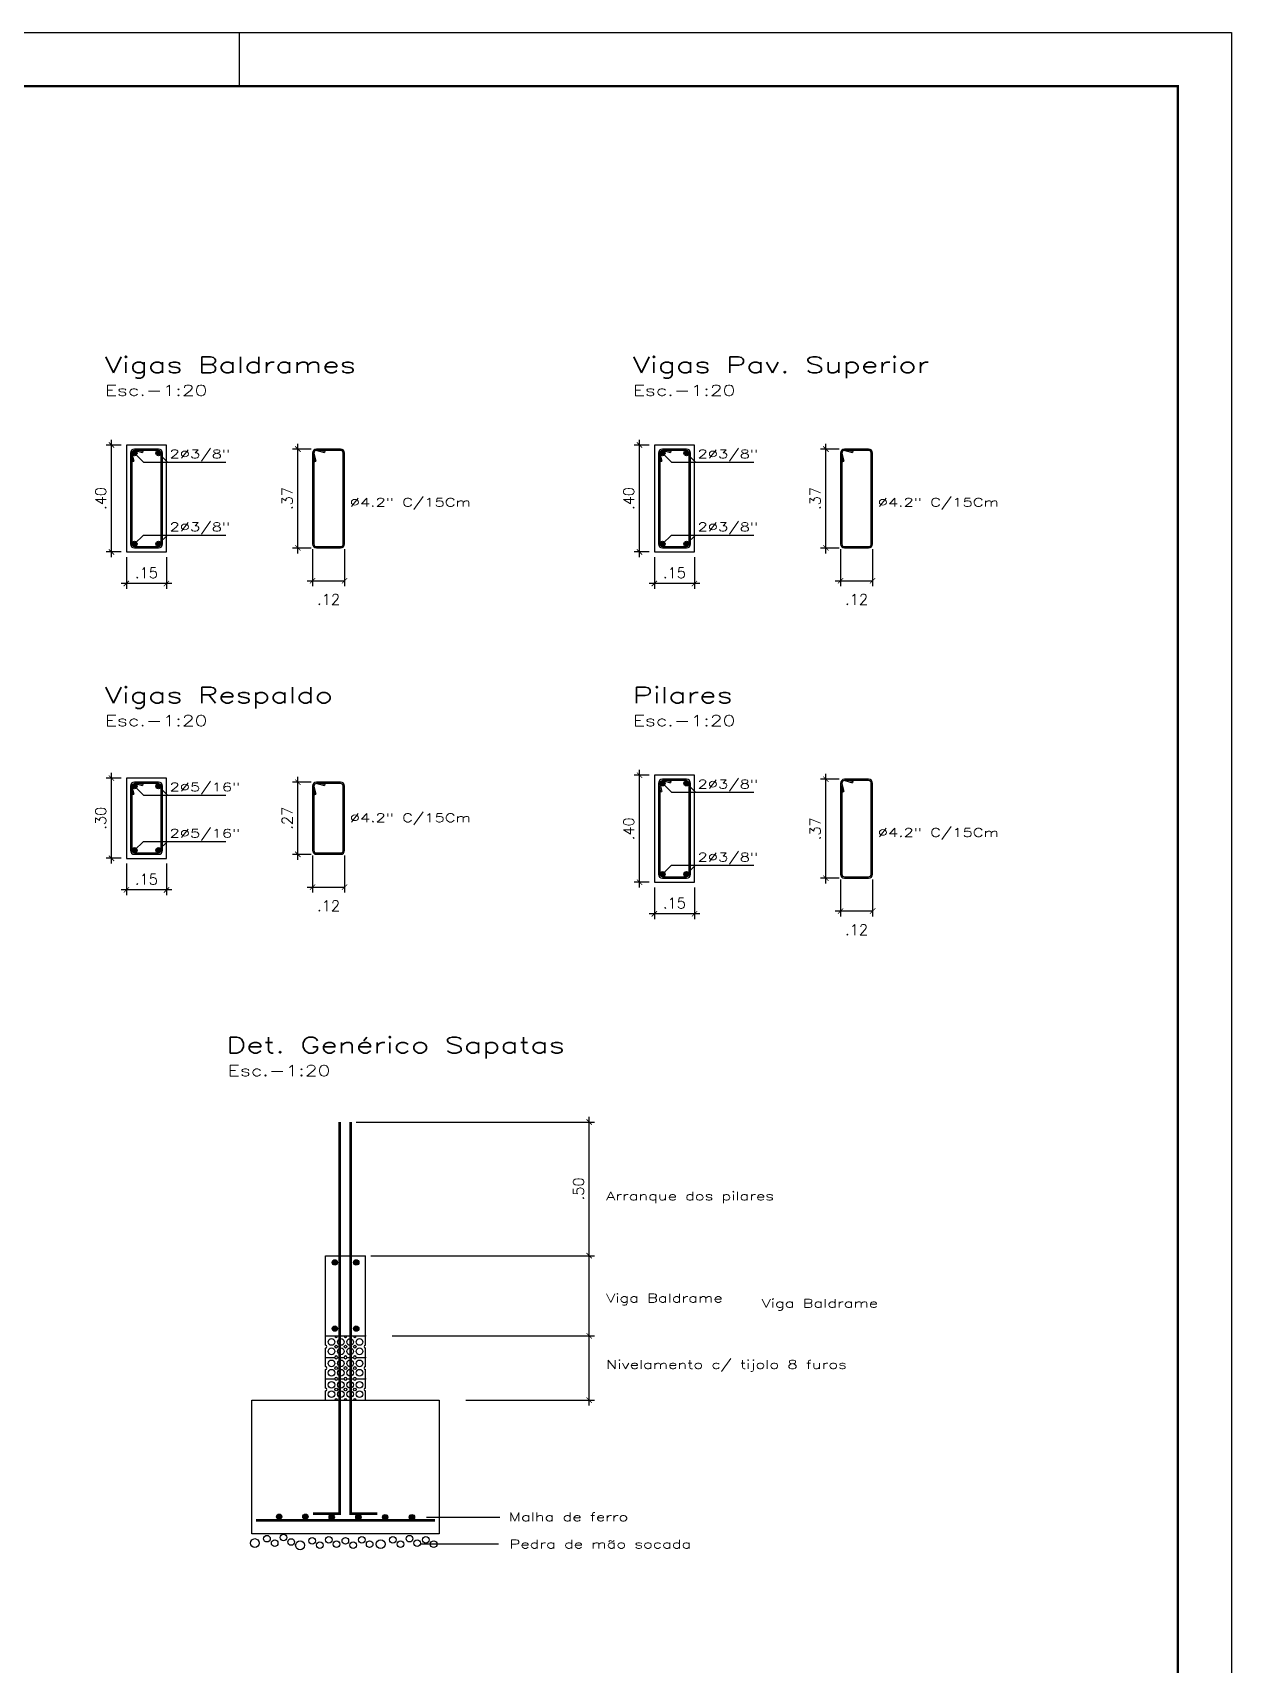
# Model space of a CAD drawing. Extents: x 241 to 398, y 106 to 179.
# Drawn here: x 347.41 to 358.62, y 164.14 to 179.4 of the extents above; entities that cross this region are included whole.
import ezdxf

# ---------------------------------------------------------------- set-up
doc = ezdxf.new("R2010")
doc.units = 0
doc.layers.get('0').update_dxf_attribs({"linetype": 'CONTINUOUS'})
doc.layers.get('DEFPOINTS').update_dxf_attribs({"linetype": 'CONTINUOUS'})
for name, color, linetype in [('COTAS', 7, 'CONTINUOUS'), ('FERROC', 5, 'CONTINUOUS'), ('FERROV', 8, 'CONTINUOUS'), ('TEXTOS', 7, 'CONTINUOUS')]:
    doc.layers.add(name, color=color, linetype=linetype)
doc.styles.add('ROMANS', font='romans.shx')
doc.styles.get("Standard").update_dxf_attribs({"font": 'ISOCP'})
doc.dimstyles.new('ISO-25', dxfattribs={"dimtxt": 2.5, "dimasz": 2.5, "dimexe": 1.25, "dimexo": 0.625, "dimtad": 1, "dimdec": 4, "dimdsep": 46, "dimlunit": 6, "dimtxsty": 'Standard', "dimcen": 2.5, "dimadec": 0, "dimazin": 0, "dimtfac": 1, "dimtdec": 4, "dimtmove": 0, "dimatfit": 3, "dimfxl": 0, "dimtolj": 1, "dimtzin": 0, "dimarcsym": 0})

# ---------------------------------------------------------------- blocks, each defined once
blk = doc.blocks.new('_ARCHTICK')
at = {"color": 0, "linetype": 'ByBlock', "const_width": 0.15}
blk.add_lwpolyline([(-0.5, -0.5), (0.5, 0.5)], dxfattribs=at)
blk = doc.blocks.new('*D243')
at = {"color": 1, "linetype": 'ByBlock', "transparency": 16777216}
for p, q in [((544.401, 280.904), (544.401, 280.609)), ((544.776, 280.904), (544.776, 280.609)), ((544.826, 280.659), (544.351, 280.659))]:
    blk.add_line(p, q, dxfattribs=at)
at = {"layer": 'DEFPOINTS', "color": 0, "linetype": 'ByBlock', "transparency": 16777216}
for p in [(544.401, 280.954), (544.776, 280.954), (544.401, 280.659)]:
    blk.add_point(p, dxfattribs=at)
at = {"color": 1, "linetype": 'ByBlock', "transparency": 16777216, "xscale": 0.05, "yscale": 0.05, "zscale": 0.05, "rotation": 180}
blk.add_blockref('_ARCHTICK', (544.401, 280.659), dxfattribs=at)
at = {"color": 1, "linetype": 'ByBlock', "transparency": 16777216, "xscale": 0.05, "yscale": 0.05, "zscale": 0.05}
blk.add_blockref('_ARCHTICK', (544.776, 280.659), dxfattribs=at)
at = {"color": 7, "linetype": 'ByBlock', "transparency": 16777216, "insert": (544.589, 280.759), "char_height": 0.1, "attachment_point": 5, "style": 'ROMANS'}
blk.add_mtext('\\A1;.15', dxfattribs=at)
blk = doc.blocks.new('*D242')
at = {"color": 1, "linetype": 'ByBlock', "transparency": 16777216}
for p, q in [((544.351, 281.954), (544.212, 281.954)), ((544.262, 280.904), (544.262, 282.004)), ((544.351, 280.954), (544.212, 280.954))]:
    blk.add_line(p, q, dxfattribs=at)
at = {"layer": 'DEFPOINTS', "color": 0, "linetype": 'ByBlock', "transparency": 16777216}
for p in [(544.262, 281.954), (544.401, 281.954), (544.401, 280.954)]:
    blk.add_point(p, dxfattribs=at)
at = {"color": 1, "linetype": 'ByBlock', "transparency": 16777216, "xscale": 0.05, "yscale": 0.05, "zscale": 0.05}
for p, rotation in [((544.262, 281.954), 90), ((544.262, 280.954), 270)]:
    blk.add_blockref('_ARCHTICK', p, dxfattribs=dict(at, rotation=rotation))
at = {"color": 7, "linetype": 'ByBlock', "transparency": 16777216, "insert": (544.162, 281.454), "char_height": 0.1, "attachment_point": 5, "rotation": 90, "style": 'ROMANS'}
blk.add_mtext('\\A1;.40', dxfattribs=at)
blk = doc.blocks.new('*D245')
at = {"color": 1, "linetype": 'ByBlock', "transparency": 16777216}
for p, q in [((546.142, 280.979), (546.142, 280.635)), ((546.442, 280.979), (546.442, 280.635)), ((546.092, 280.685), (546.442, 280.685))]:
    blk.add_line(p, q, dxfattribs=at)
at = {"layer": 'DEFPOINTS', "color": 0, "linetype": 'ByBlock', "transparency": 16777216}
for p in [(546.142, 281.029), (546.442, 281.029), (546.442, 280.685)]:
    blk.add_point(p, dxfattribs=at)
at = {"color": 1, "linetype": 'ByBlock', "transparency": 16777216, "xscale": 0.05, "yscale": 0.05, "zscale": 0.05, "rotation": 180}
blk.add_blockref('_ARCHTICK', (546.142, 280.685), dxfattribs=at)
at = {"color": 1, "linetype": 'ByBlock', "transparency": 16777216, "xscale": 0.05, "yscale": 0.05, "zscale": 0.05}
blk.add_blockref('_ARCHTICK', (546.442, 280.685), dxfattribs=at)
at = {"color": 7, "linetype": 'ByBlock', "transparency": 16777216, "insert": (546.292, 280.51), "char_height": 0.1, "attachment_point": 5, "style": 'ROMANS'}
blk.add_mtext('\\A1;.12', dxfattribs=at)
blk = doc.blocks.new('*D244')
at = {"color": 1, "linetype": 'ByBlock', "transparency": 16777216}
for p, q in [((546.005, 280.941), (546.005, 281.966)), ((546.129, 281.916), (545.955, 281.916)), ((546.129, 280.991), (545.955, 280.991))]:
    blk.add_line(p, q, dxfattribs=at)
at = {"layer": 'DEFPOINTS', "color": 0, "linetype": 'ByBlock', "transparency": 16777216}
for p in [(546.005, 281.916), (546.179, 281.916), (546.179, 280.991)]:
    blk.add_point(p, dxfattribs=at)
at = {"color": 1, "linetype": 'ByBlock', "transparency": 16777216, "xscale": 0.05, "yscale": 0.05, "zscale": 0.05}
for p, rotation in [((546.005, 281.916), 90), ((546.005, 280.991), 270)]:
    blk.add_blockref('_ARCHTICK', p, dxfattribs=dict(at, rotation=rotation))
at = {"color": 7, "linetype": 'ByBlock', "transparency": 16777216, "insert": (545.905, 281.454), "char_height": 0.1, "attachment_point": 5, "rotation": 90, "style": 'ROMANS'}
blk.add_mtext('\\A1;.37', dxfattribs=at)
blk = doc.blocks.new('*D246')
at = {"color": 1, "linetype": 'ByBlock', "transparency": 16777216}
for p, q in [((549.338, 280.904), (549.338, 280.609)), ((549.713, 280.904), (549.713, 280.609)), ((549.763, 280.659), (549.288, 280.659))]:
    blk.add_line(p, q, dxfattribs=at)
at = {"layer": 'DEFPOINTS', "color": 0, "linetype": 'ByBlock', "transparency": 16777216}
for p in [(549.338, 280.954), (549.713, 280.954), (549.338, 280.659)]:
    blk.add_point(p, dxfattribs=at)
at = {"color": 1, "linetype": 'ByBlock', "transparency": 16777216, "xscale": 0.05, "yscale": 0.05, "zscale": 0.05, "rotation": 180}
blk.add_blockref('_ARCHTICK', (549.338, 280.659), dxfattribs=at)
at = {"color": 1, "linetype": 'ByBlock', "transparency": 16777216, "xscale": 0.05, "yscale": 0.05, "zscale": 0.05}
blk.add_blockref('_ARCHTICK', (549.713, 280.659), dxfattribs=at)
at = {"color": 7, "linetype": 'ByBlock', "transparency": 16777216, "insert": (549.526, 280.759), "char_height": 0.1, "attachment_point": 5, "style": 'ROMANS'}
blk.add_mtext('\\A1;.15', dxfattribs=at)
blk = doc.blocks.new('*D247')
at = {"color": 1, "linetype": 'ByBlock', "transparency": 16777216}
for p, q in [((549.288, 281.954), (549.149, 281.954)), ((549.199, 280.904), (549.199, 282.004)), ((549.288, 280.954), (549.149, 280.954))]:
    blk.add_line(p, q, dxfattribs=at)
at = {"layer": 'DEFPOINTS', "color": 0, "linetype": 'ByBlock', "transparency": 16777216}
for p in [(549.199, 281.954), (549.338, 281.954), (549.338, 280.954)]:
    blk.add_point(p, dxfattribs=at)
at = {"color": 1, "linetype": 'ByBlock', "transparency": 16777216, "xscale": 0.05, "yscale": 0.05, "zscale": 0.05}
for p, rotation in [((549.199, 281.954), 90), ((549.199, 280.954), 270)]:
    blk.add_blockref('_ARCHTICK', p, dxfattribs=dict(at, rotation=rotation))
at = {"color": 7, "linetype": 'ByBlock', "transparency": 16777216, "insert": (549.099, 281.454), "char_height": 0.1, "attachment_point": 5, "rotation": 90, "style": 'ROMANS'}
blk.add_mtext('\\A1;.40', dxfattribs=at)
blk = doc.blocks.new('*D249')
at = {"color": 1, "linetype": 'ByBlock', "transparency": 16777216}
for p, q in [((550.942, 280.941), (550.942, 281.966)), ((551.066, 281.916), (550.892, 281.916)), ((551.066, 280.991), (550.892, 280.991))]:
    blk.add_line(p, q, dxfattribs=at)
at = {"layer": 'DEFPOINTS', "color": 0, "linetype": 'ByBlock', "transparency": 16777216}
for p in [(550.942, 281.916), (551.116, 281.916), (551.116, 280.991)]:
    blk.add_point(p, dxfattribs=at)
at = {"color": 1, "linetype": 'ByBlock', "transparency": 16777216, "xscale": 0.05, "yscale": 0.05, "zscale": 0.05}
for p, rotation in [((550.942, 281.916), 90), ((550.942, 280.991), 270)]:
    blk.add_blockref('_ARCHTICK', p, dxfattribs=dict(at, rotation=rotation))
at = {"color": 7, "linetype": 'ByBlock', "transparency": 16777216, "insert": (550.842, 281.454), "char_height": 0.1, "attachment_point": 5, "rotation": 90, "style": 'ROMANS'}
blk.add_mtext('\\A1;.37', dxfattribs=at)
blk = doc.blocks.new('*D248')
at = {"color": 1, "linetype": 'ByBlock', "transparency": 16777216}
for p, q in [((551.079, 280.979), (551.079, 280.635)), ((551.379, 280.979), (551.379, 280.635)), ((551.029, 280.685), (551.379, 280.685))]:
    blk.add_line(p, q, dxfattribs=at)
at = {"layer": 'DEFPOINTS', "color": 0, "linetype": 'ByBlock', "transparency": 16777216}
for p in [(551.079, 281.029), (551.379, 281.029), (551.379, 280.685)]:
    blk.add_point(p, dxfattribs=at)
at = {"color": 1, "linetype": 'ByBlock', "transparency": 16777216, "xscale": 0.05, "yscale": 0.05, "zscale": 0.05, "rotation": 180}
blk.add_blockref('_ARCHTICK', (551.079, 280.685), dxfattribs=at)
at = {"color": 1, "linetype": 'ByBlock', "transparency": 16777216, "xscale": 0.05, "yscale": 0.05, "zscale": 0.05}
blk.add_blockref('_ARCHTICK', (551.379, 280.685), dxfattribs=at)
at = {"color": 7, "linetype": 'ByBlock', "transparency": 16777216, "insert": (551.229, 280.51), "char_height": 0.1, "attachment_point": 5, "style": 'ROMANS'}
blk.add_mtext('\\A1;.12', dxfattribs=at)
blk = doc.blocks.new('*D251')
at = {"color": 1, "linetype": 'ByBlock', "transparency": 16777216}
for p, q in [((544.401, 277.981), (544.401, 277.685)), ((544.776, 277.981), (544.776, 277.685)), ((544.826, 277.735), (544.351, 277.735))]:
    blk.add_line(p, q, dxfattribs=at)
at = {"layer": 'DEFPOINTS', "color": 0, "linetype": 'ByBlock', "transparency": 16777216}
for p in [(544.401, 278.031), (544.776, 278.031), (544.401, 277.735)]:
    blk.add_point(p, dxfattribs=at)
at = {"color": 1, "linetype": 'ByBlock', "transparency": 16777216, "xscale": 0.05, "yscale": 0.05, "zscale": 0.05, "rotation": 180}
blk.add_blockref('_ARCHTICK', (544.401, 277.735), dxfattribs=at)
at = {"color": 1, "linetype": 'ByBlock', "transparency": 16777216, "xscale": 0.05, "yscale": 0.05, "zscale": 0.05}
blk.add_blockref('_ARCHTICK', (544.776, 277.735), dxfattribs=at)
at = {"color": 7, "linetype": 'ByBlock', "transparency": 16777216, "insert": (544.589, 277.835), "char_height": 0.1, "attachment_point": 5, "style": 'ROMANS'}
blk.add_mtext('\\A1;.15', dxfattribs=at)
blk = doc.blocks.new('*D250')
at = {"color": 1, "linetype": 'ByBlock', "transparency": 16777216}
for p, q in [((544.351, 278.781), (544.212, 278.781)), ((544.262, 277.981), (544.262, 278.831)), ((544.351, 278.031), (544.212, 278.031))]:
    blk.add_line(p, q, dxfattribs=at)
at = {"layer": 'DEFPOINTS', "color": 0, "linetype": 'ByBlock', "transparency": 16777216}
for p in [(544.262, 278.781), (544.401, 278.781), (544.401, 278.031)]:
    blk.add_point(p, dxfattribs=at)
at = {"color": 1, "linetype": 'ByBlock', "transparency": 16777216, "xscale": 0.05, "yscale": 0.05, "zscale": 0.05}
for p, rotation in [((544.262, 278.781), 90), ((544.262, 278.031), 270)]:
    blk.add_blockref('_ARCHTICK', p, dxfattribs=dict(at, rotation=rotation))
at = {"color": 7, "linetype": 'ByBlock', "transparency": 16777216, "insert": (544.162, 278.406), "char_height": 0.1, "attachment_point": 5, "rotation": 90, "style": 'ROMANS'}
blk.add_mtext('\\A1;.30', dxfattribs=at)
blk = doc.blocks.new('*D257')
at = {"color": 1, "linetype": 'ByBlock', "transparency": 16777216}
for p, q in [((551.079, 276.286), (551.079, 275.942)), ((551.379, 276.286), (551.379, 275.942)), ((551.029, 275.992), (551.379, 275.992))]:
    blk.add_line(p, q, dxfattribs=at)
at = {"layer": 'DEFPOINTS', "color": 0, "linetype": 'ByBlock', "transparency": 16777216}
for p in [(551.079, 276.336), (551.379, 276.336), (551.379, 275.992)]:
    blk.add_point(p, dxfattribs=at)
at = {"color": 1, "linetype": 'ByBlock', "transparency": 16777216, "xscale": 0.05, "yscale": 0.05, "zscale": 0.05, "rotation": 180}
blk.add_blockref('_ARCHTICK', (551.079, 275.992), dxfattribs=at)
at = {"color": 1, "linetype": 'ByBlock', "transparency": 16777216, "xscale": 0.05, "yscale": 0.05, "zscale": 0.05}
blk.add_blockref('_ARCHTICK', (551.379, 275.992), dxfattribs=at)
at = {"color": 7, "linetype": 'ByBlock', "transparency": 16777216, "insert": (551.229, 275.817), "char_height": 0.1, "attachment_point": 5, "style": 'ROMANS'}
blk.add_mtext('\\A1;.12', dxfattribs=at)
blk = doc.blocks.new('*D256')
at = {"color": 1, "linetype": 'ByBlock', "transparency": 16777216}
for p, q in [((551.066, 277.224), (550.892, 277.224)), ((550.942, 276.249), (550.942, 277.274)), ((551.066, 276.299), (550.892, 276.299))]:
    blk.add_line(p, q, dxfattribs=at)
at = {"layer": 'DEFPOINTS', "color": 0, "linetype": 'ByBlock', "transparency": 16777216}
for p in [(550.942, 277.224), (551.116, 277.224), (551.116, 276.299)]:
    blk.add_point(p, dxfattribs=at)
at = {"color": 1, "linetype": 'ByBlock', "transparency": 16777216, "xscale": 0.05, "yscale": 0.05, "zscale": 0.05}
for p, rotation in [((550.942, 277.224), 90), ((550.942, 276.299), 270)]:
    blk.add_blockref('_ARCHTICK', p, dxfattribs=dict(at, rotation=rotation))
at = {"color": 7, "linetype": 'ByBlock', "transparency": 16777216, "insert": (550.842, 276.761), "char_height": 0.1, "attachment_point": 5, "rotation": 90, "style": 'ROMANS'}
blk.add_mtext('\\A1;.37', dxfattribs=at)
blk = doc.blocks.new('*D255')
at = {"color": 1, "linetype": 'ByBlock', "transparency": 16777216}
for p, q in [((549.288, 277.261), (549.149, 277.261)), ((549.199, 276.211), (549.199, 277.311)), ((549.288, 276.261), (549.149, 276.261))]:
    blk.add_line(p, q, dxfattribs=at)
at = {"layer": 'DEFPOINTS', "color": 0, "linetype": 'ByBlock', "transparency": 16777216}
for p in [(549.199, 277.261), (549.338, 277.261), (549.338, 276.261)]:
    blk.add_point(p, dxfattribs=at)
at = {"color": 1, "linetype": 'ByBlock', "transparency": 16777216, "xscale": 0.05, "yscale": 0.05, "zscale": 0.05}
for p, rotation in [((549.199, 277.261), 90), ((549.199, 276.261), 270)]:
    blk.add_blockref('_ARCHTICK', p, dxfattribs=dict(at, rotation=rotation))
at = {"color": 7, "linetype": 'ByBlock', "transparency": 16777216, "insert": (549.099, 276.761), "char_height": 0.1, "attachment_point": 5, "rotation": 90, "style": 'ROMANS'}
blk.add_mtext('\\A1;.40', dxfattribs=at)
blk = doc.blocks.new('*D254')
at = {"color": 1, "linetype": 'ByBlock', "transparency": 16777216}
for p, q in [((549.338, 276.211), (549.338, 275.916)), ((549.713, 276.211), (549.713, 275.916)), ((549.763, 275.966), (549.288, 275.966))]:
    blk.add_line(p, q, dxfattribs=at)
at = {"layer": 'DEFPOINTS', "color": 0, "linetype": 'ByBlock', "transparency": 16777216}
for p in [(549.338, 276.261), (549.713, 276.261), (549.338, 275.966)]:
    blk.add_point(p, dxfattribs=at)
at = {"color": 1, "linetype": 'ByBlock', "transparency": 16777216, "xscale": 0.05, "yscale": 0.05, "zscale": 0.05, "rotation": 180}
blk.add_blockref('_ARCHTICK', (549.338, 275.966), dxfattribs=at)
at = {"color": 1, "linetype": 'ByBlock', "transparency": 16777216, "xscale": 0.05, "yscale": 0.05, "zscale": 0.05}
blk.add_blockref('_ARCHTICK', (549.713, 275.966), dxfattribs=at)
at = {"color": 7, "linetype": 'ByBlock', "transparency": 16777216, "insert": (549.526, 276.066), "char_height": 0.1, "attachment_point": 5, "style": 'ROMANS'}
blk.add_mtext('\\A1;.15', dxfattribs=at)
blk = doc.blocks.new('*D253')
at = {"color": 1, "linetype": 'ByBlock', "transparency": 16777216}
for p, q in [((546.142, 278.056), (546.142, 277.712)), ((546.442, 278.056), (546.442, 277.712)), ((546.092, 277.762), (546.442, 277.762))]:
    blk.add_line(p, q, dxfattribs=at)
at = {"layer": 'DEFPOINTS', "color": 0, "linetype": 'ByBlock', "transparency": 16777216}
for p in [(546.142, 278.106), (546.442, 278.106), (546.442, 277.762)]:
    blk.add_point(p, dxfattribs=at)
at = {"color": 1, "linetype": 'ByBlock', "transparency": 16777216, "xscale": 0.05, "yscale": 0.05, "zscale": 0.05, "rotation": 180}
blk.add_blockref('_ARCHTICK', (546.142, 277.762), dxfattribs=at)
at = {"color": 1, "linetype": 'ByBlock', "transparency": 16777216, "xscale": 0.05, "yscale": 0.05, "zscale": 0.05}
blk.add_blockref('_ARCHTICK', (546.442, 277.762), dxfattribs=at)
at = {"color": 7, "linetype": 'ByBlock', "transparency": 16777216, "insert": (546.292, 277.587), "char_height": 0.1, "attachment_point": 5, "style": 'ROMANS'}
blk.add_mtext('\\A1;.12', dxfattribs=at)
blk = doc.blocks.new('*D252')
at = {"color": 1, "linetype": 'ByBlock', "transparency": 16777216}
for p, q in [((546.129, 278.743), (545.955, 278.743)), ((546.005, 278.018), (546.005, 278.793)), ((546.129, 278.068), (545.955, 278.068))]:
    blk.add_line(p, q, dxfattribs=at)
at = {"layer": 'DEFPOINTS', "color": 0, "linetype": 'ByBlock', "transparency": 16777216}
for p in [(546.005, 278.743), (546.179, 278.743), (546.179, 278.068)]:
    blk.add_point(p, dxfattribs=at)
at = {"color": 1, "linetype": 'ByBlock', "transparency": 16777216, "xscale": 0.05, "yscale": 0.05, "zscale": 0.05}
for p, rotation in [((546.005, 278.743), 90), ((546.005, 278.068), 270)]:
    blk.add_blockref('_ARCHTICK', p, dxfattribs=dict(at, rotation=rotation))
at = {"color": 7, "linetype": 'ByBlock', "transparency": 16777216, "insert": (545.905, 278.406), "char_height": 0.1, "attachment_point": 5, "rotation": 90, "style": 'ROMANS'}
blk.add_mtext('\\A1;.27', dxfattribs=at)
blk = doc.blocks.new('*D260')
at = {"color": 1, "linetype": 'ByBlock', "transparency": 16777216}
for p, q in [((562.352, 283.487), (564.582, 283.487)), ((564.532, 282.187), (564.532, 283.537)), ((562.491, 282.237), (564.582, 282.237))]:
    blk.add_line(p, q, dxfattribs=at)
at = {"layer": 'DEFPOINTS', "color": 0, "linetype": 'ByBlock', "transparency": 16777216}
for p in [(562.302, 283.487), (564.532, 283.487), (562.441, 282.237)]:
    blk.add_point(p, dxfattribs=at)
at = {"color": 1, "linetype": 'ByBlock', "transparency": 16777216, "xscale": 0.05, "yscale": 0.05, "zscale": 0.05}
for p, rotation in [((564.532, 283.487), 90), ((564.532, 282.237), 270)]:
    blk.add_blockref('_ARCHTICK', p, dxfattribs=dict(at, rotation=rotation))
at = {"color": 7, "linetype": 'ByBlock', "transparency": 16777216, "insert": (564.432, 282.862), "char_height": 0.1, "attachment_point": 5, "rotation": 90, "style": 'ROMANS'}
blk.add_mtext('\\A1;.50', dxfattribs=at)

msp = doc.modelspace()

# ---------------------------------------------------------------- hatches: boundary and pattern name
at = {"layer": 'FERROC'}
for points in [[(348.3339, 175.4663, 1), (348.3839, 175.4663, 1)], [(348.609, 175.4663, 1.0000013), (348.559, 175.4663, 1.0000013)], [(353.2709, 175.4663, 1), (353.3209, 175.4663, 1)], [(353.546, 175.4663, 1.0000013), (353.496, 175.4663, 1.0000013)], [(348.3339, 174.6162, 1), (348.3839, 174.6162, 1)], [(348.609, 174.6162, 1.0000013), (348.559, 174.6162, 1.0000013)], [(353.2709, 174.6162, 1), (353.3209, 174.6162, 1)], [(353.546, 174.6162, 1.0000013), (353.496, 174.6162, 1.0000013)], [(353.2709, 172.379, 1), (353.3209, 172.379, 1)], [(353.546, 172.379, 1.0000013), (353.496, 172.379, 1.0000013)], [(348.3339, 172.352, 1), (348.3839, 172.352, 1)], [(348.609, 172.352, 1.0000013), (348.559, 172.352, 1.0000013)], [(348.3339, 171.7519, 1), (348.3839, 171.7519, 1)], [(348.609, 171.7519, 1.0000013), (348.559, 171.7519, 1.0000013)], [(353.2709, 171.5289, 1), (353.3209, 171.5289, 1)], [(353.546, 171.5289, 1.0000013), (353.496, 171.5289, 1.0000013)], [(350.2579, 167.8984, 1.0000013), (350.2079, 167.8984, 1.0000013)], [(350.4576, 167.8984, 1.0000013), (350.4076, 167.8984, 1.0000013)], [(350.2579, 167.2798, 1.0000013), (350.2079, 167.2798, 1.0000013)], [(350.4576, 167.2798, 1.0000013), (350.4076, 167.2798, 1.0000013)], [(349.737, 165.5206, 1.0000013), (349.687, 165.5206, 1.0000013)], [(349.9829, 165.5206, 1.0000013), (349.9329, 165.5206, 1.0000013)], [(350.2289, 165.5168, 1.0000013), (350.1789, 165.5168, 1.0000013)], [(350.4786, 165.5168, 1.0000013), (350.4286, 165.5168, 1.0000013)], [(350.7283, 165.5168, 1.0000013), (350.6783, 165.5168, 1.0000013)], [(350.9781, 165.5168, 1.0000013), (350.9281, 165.5168, 1.0000013)]]:
    msp.add_hatch(color=256, dxfattribs=at).paths.add_polyline_path(points)

# ---------------------------------------------------------------- linework, layer by layer
for p, q in [((321.0025, 179.3971), (358.6156, 179.3971)), ((349.3373, 179.3971), (349.3373, 178.8971)), ((358.6156, 179.3971), (358.6156, 144.6871))]:
    msp.add_line(p, q)
at = {"color": 1, "linetype": 'ByBlock'}
for p, q in [((352.6113, 167.0112), (352.6113, 167.9612)), ((350.7702, 167.2112), (352.6613, 167.2112)), ((352.6113, 166.5612), (352.6113, 167.2112)), ((351.4577, 166.6112), (352.6613, 166.6112))]:
    msp.add_line(p, q, dxfattribs=at)
at = {"const_width": 0.0236}
msp.add_lwpolyline([(321.5025, 178.8971), (358.1156, 178.8971), (358.1156, 145.1871), (321.5025, 145.1871)], close=True, dxfattribs=at)
at = {"layer": 'COTAS', "color": 1}
for p, q in [((348.3589, 175.4663), (348.4428, 175.3824)), ((348.584, 175.4663), (348.6679, 175.3824)), ((353.2959, 175.4663), (353.3797, 175.3824)), ((353.521, 175.4663), (353.6048, 175.3824)), ((348.4428, 175.3824), (349.2132, 175.3824)), ((353.3797, 175.3824), (354.1501, 175.3824)), ((348.3589, 174.6162), (348.4428, 174.7)), ((348.4428, 174.7), (349.2132, 174.7)), ((348.584, 174.6162), (348.6679, 174.7)), ((353.2959, 174.6162), (353.3797, 174.7)), ((353.3797, 174.7), (354.1501, 174.7)), ((353.521, 174.6162), (353.6048, 174.7)), ((348.3589, 172.352), (348.4428, 172.2681)), ((348.4428, 172.2681), (349.2132, 172.2681)), ((348.584, 172.352), (348.6679, 172.2681)), ((353.2959, 172.379), (353.3797, 172.2952)), ((353.3797, 172.2952), (354.1501, 172.2952)), ((353.521, 172.379), (353.6048, 172.2952)), ((348.3589, 171.7519), (348.4428, 171.8357)), ((348.4428, 171.8357), (349.2132, 171.8357)), ((348.584, 171.7519), (348.6679, 171.8357)), ((353.2959, 171.5289), (353.3797, 171.6128)), ((353.3797, 171.6128), (354.1501, 171.6128)), ((353.521, 171.5289), (353.6048, 171.6128)), ((351.0911, 165.5164), (351.7752, 165.5164)), ((351.0368, 165.2669), (351.7643, 165.2669))]:
    msp.add_line(p, q, dxfattribs=at)
at = {"layer": 'DEFPOINTS', "color": 0, "linetype": 'ByBlock'}
for p in [(350.51, 169.2112), (350.5202, 167.9612), (350.5202, 167.9612), (350.6495, 167.9612), (351.2077, 166.6112)]:
    msp.add_point(p, dxfattribs=at)
at = {"layer": 'FERROC', "const_width": 0.025}
for points in [[(350.2791, 169.2112), (350.2791, 165.5494), (350.0291, 165.5494)], [(350.3807, 169.2112), (350.3807, 165.5494), (350.6307, 165.5494)], [(349.4952, 165.4862), (351.1702, 165.4862)]]:
    msp.add_lwpolyline(points, dxfattribs=at)
at = {"layer": 'FERROC'}
for centre in [(348.3589, 175.4663), (348.584, 175.4663), (353.2959, 175.4663), (353.521, 175.4663), (348.3589, 174.6162), (348.584, 174.6162), (353.2959, 174.6162), (353.521, 174.6162), (353.2959, 172.379), (353.521, 172.379), (348.3589, 172.352), (348.584, 172.352), (348.3589, 171.7519), (348.584, 171.7519), (353.2959, 171.5289), (353.521, 171.5289), (350.2329, 167.8984), (350.4326, 167.8984), (350.2329, 167.2798), (350.4326, 167.2798), (349.712, 165.5206), (349.9579, 165.5206), (350.2039, 165.5168), (350.4536, 165.5168), (350.7033, 165.5168), (350.9531, 165.5168)]:
    msp.add_circle(centre, 0.025, dxfattribs=at)
at = {"layer": 'FERROV', "color": 3}
for p, q in [((348.3214, 175.4612), (348.3418, 175.3872)), ((348.3339, 175.4628), (348.3539, 175.3906)), ((348.3624, 175.4913), (348.4347, 175.4713)), ((348.4093, 175.4913), (348.438, 175.4834)), ((348.438, 175.4834), (348.4347, 175.4713)), ((350.0242, 175.4612), (350.0446, 175.3872)), ((350.0367, 175.4628), (350.0566, 175.3906)), ((350.0651, 175.4913), (350.1374, 175.4713)), ((350.1121, 175.4913), (350.1407, 175.4834)), ((350.1407, 175.4834), (350.1374, 175.4713)), ((353.2584, 175.4612), (353.2788, 175.3872)), ((353.2709, 175.4628), (353.2908, 175.3906)), ((353.2993, 175.4913), (353.3716, 175.4713)), ((353.3463, 175.4913), (353.375, 175.4834)), ((353.375, 175.4834), (353.3716, 175.4713)), ((354.9611, 175.4612), (354.9815, 175.3872)), ((354.9736, 175.4628), (354.9936, 175.3906)), ((355.0021, 175.4913), (355.0744, 175.4713)), ((355.0491, 175.4913), (355.0777, 175.4834)), ((355.0777, 175.4834), (355.0744, 175.4713)), ((348.3418, 175.3872), (348.3539, 175.3906)), ((350.0446, 175.3872), (350.0566, 175.3906)), ((353.2788, 175.3872), (353.2908, 175.3906)), ((354.9815, 175.3872), (354.9936, 175.3906)), ((353.2993, 172.404), (353.3716, 172.3841)), ((353.3463, 172.404), (353.375, 172.3961)), ((355.0021, 172.404), (355.0744, 172.3841)), ((355.0491, 172.404), (355.0777, 172.3961)), ((348.3214, 172.3468), (348.3418, 172.2729)), ((348.3339, 172.3485), (348.3539, 172.2762)), ((348.3418, 172.2729), (348.3539, 172.2762)), ((348.3624, 172.377), (348.4347, 172.357)), ((348.4093, 172.377), (348.438, 172.3691)), ((348.438, 172.3691), (348.4347, 172.357)), ((350.0242, 172.3468), (350.0446, 172.2729)), ((350.0367, 172.3485), (350.0566, 172.2762)), ((350.0446, 172.2729), (350.0566, 172.2762)), ((350.0651, 172.377), (350.1374, 172.357)), ((350.1121, 172.377), (350.1407, 172.3691)), ((350.1407, 172.3691), (350.1374, 172.357)), ((353.2584, 172.3739), (353.2788, 172.3)), ((353.2709, 172.3756), (353.2908, 172.3033)), ((353.2788, 172.3), (353.2908, 172.3033)), ((353.375, 172.3961), (353.3716, 172.3841)), ((354.9611, 172.3739), (354.9815, 172.3)), ((354.9736, 172.3756), (354.9936, 172.3033)), ((354.9815, 172.3), (354.9936, 172.3033)), ((355.0777, 172.3961), (355.0744, 172.3841))]:
    msp.add_line(p, q, dxfattribs=at)
at = {"layer": 'FERROV'}
for p, q in [((350.1452, 167.9612), (350.5202, 167.9612)), ((350.1452, 167.1241), (350.1452, 167.9612)), ((350.5202, 167.1241), (350.5202, 167.9612)), ((350.1452, 167.2112), (350.5202, 167.2112)), ((350.1452, 166.9241), (350.1452, 167.0982)), ((350.5202, 166.9241), (350.5202, 167.0982)), ((350.1452, 167.0112), (350.2323, 167.0112)), ((350.1452, 167.0112), (350.2323, 167.0112)), ((350.2582, 167.0112), (350.3198, 167.0112)), ((350.2582, 167.0112), (350.3198, 167.0112)), ((350.3457, 167.0112), (350.4073, 167.0112)), ((350.3457, 167.0112), (350.4073, 167.0112)), ((350.4332, 167.0112), (350.5202, 167.0112)), ((350.4332, 167.0112), (350.5202, 167.0112)), ((350.1452, 166.7241), (350.1452, 166.8982)), ((350.1452, 166.8112), (350.2323, 166.8112)), ((350.1452, 166.8112), (350.2323, 166.8112)), ((350.1452, 166.8112), (350.2323, 166.8112)), ((350.2582, 166.8112), (350.3198, 166.8112)), ((350.2582, 166.8112), (350.3198, 166.8112)), ((350.2582, 166.8112), (350.3198, 166.8112)), ((350.3457, 166.8112), (350.4073, 166.8112)), ((350.3457, 166.8112), (350.4073, 166.8112)), ((350.3457, 166.8112), (350.4073, 166.8112)), ((350.4332, 166.8112), (350.5202, 166.8112)), ((350.4332, 166.8112), (350.5202, 166.8112)), ((350.4332, 166.8112), (350.5202, 166.8112)), ((350.5202, 166.7241), (350.5202, 166.8982)), ((349.4577, 165.3612), (349.4577, 166.6112)), ((349.4577, 166.6112), (351.2077, 166.6112)), ((350.1452, 166.6112), (350.1452, 166.6982)), ((350.1452, 166.6112), (350.5202, 166.6112)), ((350.5202, 166.6112), (350.5202, 166.6982)), ((351.2077, 166.6112), (351.2077, 165.3612)), ((351.2077, 165.3612), (349.4577, 165.3612))]:
    msp.add_line(p, q, dxfattribs=at)
for points in [[(348.284, 174.5412), (348.659, 174.5412), (348.659, 175.5412), (348.284, 175.5412)], [(353.2209, 174.5412), (353.5959, 174.5412), (353.5959, 175.5412), (353.2209, 175.5412)], [(348.284, 171.6769), (348.659, 171.6769), (348.659, 172.4269), (348.284, 172.4269)], [(353.2209, 171.454), (353.5959, 171.454), (353.5959, 172.454), (353.2209, 172.454)]]:
    msp.add_lwpolyline(points, close=True, dxfattribs=at)
at = {"layer": 'FERROV', "color": 3}
for points in [[(348.3214, 175.4663), (348.3214, 174.6162)], [(348.584, 175.5038), (348.3589, 175.5038)], [(348.584, 175.4913), (348.3589, 175.4913)], [(348.609, 174.6162), (348.609, 175.4663)], [(348.6215, 174.6162), (348.6215, 175.4663)], [(350.0242, 175.4663), (350.0242, 174.6162)], [(350.0367, 175.4663), (350.0367, 175.4628)], [(350.2868, 175.5038), (350.0617, 175.5038)], [(350.2868, 175.4913), (350.0617, 175.4913)], [(350.3118, 174.6162), (350.3118, 175.4663)], [(350.3243, 174.6162), (350.3243, 175.4663)], [(353.2584, 175.4663), (353.2584, 174.6162)], [(353.521, 175.5038), (353.2959, 175.5038)], [(353.521, 175.4913), (353.2959, 175.4913)], [(353.546, 174.6162), (353.546, 175.4663)], [(353.5585, 174.6162), (353.5585, 175.4663)], [(354.9611, 175.4663), (354.9611, 174.6162)], [(354.9736, 175.4663), (354.9736, 175.4628)], [(355.2237, 175.5038), (354.9986, 175.5038)], [(355.2237, 175.4913), (354.9986, 175.4913)], [(355.2487, 174.6162), (355.2487, 175.4663)], [(355.2612, 174.6162), (355.2612, 175.4663)], [(348.3339, 175.4159), (348.3339, 174.6162)], [(350.0367, 175.4159), (350.0367, 174.6162)], [(353.2709, 175.4159), (353.2709, 174.6162)], [(354.9736, 175.4159), (354.9736, 174.6162)], [(348.3589, 174.5912), (348.584, 174.5912)], [(348.3589, 174.5787), (348.584, 174.5787)], [(350.0617, 174.5912), (350.2868, 174.5912)], [(350.0617, 174.5787), (350.2868, 174.5787)], [(353.2959, 174.5912), (353.521, 174.5912)], [(353.2959, 174.5787), (353.521, 174.5787)], [(354.9986, 174.5912), (355.2237, 174.5912)], [(354.9986, 174.5787), (355.2237, 174.5787)], [(353.521, 172.4165), (353.2959, 172.4165)], [(353.521, 172.404), (353.2959, 172.404)], [(355.2237, 172.4165), (354.9986, 172.4165)], [(355.2237, 172.404), (354.9986, 172.404)], [(348.3214, 172.352), (348.3214, 171.7519)], [(348.3339, 172.3015), (348.3339, 171.7519)], [(348.584, 172.3895), (348.3589, 172.3895)], [(348.584, 172.377), (348.3589, 172.377)], [(348.609, 171.7519), (348.609, 172.352)], [(348.6215, 171.7519), (348.6215, 172.352)], [(350.0242, 172.352), (350.0242, 171.7519)], [(350.0367, 172.352), (350.0367, 172.3485)], [(350.0367, 172.3015), (350.0367, 171.7519)], [(350.2868, 172.3895), (350.0617, 172.3895)], [(350.2868, 172.377), (350.0617, 172.377)], [(350.3118, 171.7519), (350.3118, 172.352)], [(350.3243, 171.7519), (350.3243, 172.352)], [(353.2584, 172.379), (353.2584, 171.5289)], [(353.2709, 172.3286), (353.2709, 171.5289)], [(353.546, 171.5289), (353.546, 172.379)], [(353.5585, 171.5289), (353.5585, 172.379)], [(354.9611, 172.379), (354.9611, 171.5289)], [(354.9736, 172.379), (354.9736, 172.3756)], [(354.9736, 172.3286), (354.9736, 171.5289)], [(355.2487, 171.5289), (355.2487, 172.379)], [(355.2612, 171.5289), (355.2612, 172.379)], [(348.3589, 171.7269), (348.584, 171.7269)], [(348.3589, 171.7144), (348.584, 171.7144)], [(350.0617, 171.7269), (350.2868, 171.7269)], [(350.0617, 171.7144), (350.2868, 171.7144)], [(353.2959, 171.5039), (353.521, 171.5039)], [(353.2959, 171.4914), (353.521, 171.4914)], [(354.9986, 171.5039), (355.2237, 171.5039)], [(354.9986, 171.4914), (355.2237, 171.4914)]]:
    msp.add_lwpolyline(points, dxfattribs=at)
at = {"layer": 'FERROV'}
for points in [[(348.3339, 175.4663), (348.3339, 175.4628)], [(353.2709, 175.4663), (353.2709, 175.4628)], [(348.3339, 172.352), (348.3339, 172.3485)], [(353.2709, 172.379), (353.2709, 172.3756)]]:
    msp.add_lwpolyline(points, dxfattribs=at)
for centre, radius in [((350.2015, 167.1549), 0.0312), ((350.2015, 167.0674), 0.0312), ((350.2452, 167.1112), 0.0129), ((350.289, 167.1549), 0.0312), ((350.289, 167.0674), 0.0312), ((350.3327, 167.1112), 0.0129), ((350.3765, 167.1549), 0.0312), ((350.3765, 167.0674), 0.0312), ((350.4202, 167.1112), 0.0129), ((350.464, 167.1549), 0.0312), ((350.464, 167.0674), 0.0312), ((350.2015, 166.9549), 0.0312), ((350.2452, 166.9112), 0.0129), ((350.289, 166.9549), 0.0312), ((350.3327, 166.9112), 0.0129), ((350.3765, 166.9549), 0.0312), ((350.4202, 166.9112), 0.0129), ((350.464, 166.9549), 0.0312), ((350.2015, 166.8674), 0.0312), ((350.2015, 166.7549), 0.0312), ((350.289, 166.8674), 0.0312), ((350.289, 166.7549), 0.0312), ((350.3765, 166.8674), 0.0312), ((350.3765, 166.7549), 0.0312), ((350.464, 166.8674), 0.0312), ((350.464, 166.7549), 0.0312), ((350.2015, 166.6674), 0.0312), ((350.2452, 166.7112), 0.0129), ((350.289, 166.6674), 0.0312), ((350.3327, 166.7112), 0.0129), ((350.3765, 166.6674), 0.0312), ((350.4202, 166.7112), 0.0129), ((350.464, 166.6674), 0.0312)]:
    msp.add_circle(centre, radius, dxfattribs=at)
at = {"layer": 'FERROV', "color": 3}
for centre, radius in [((349.4846, 165.2746), 0.0413), ((349.5981, 165.3158), 0.0309), ((349.6704, 165.2746), 0.0309), ((349.753, 165.3261), 0.0309), ((349.8252, 165.2849), 0.0309), ((349.9078, 165.254), 0.0413), ((350.0214, 165.2952), 0.0309), ((350.0936, 165.254), 0.0309), ((350.1762, 165.3055), 0.0309), ((350.2485, 165.2643), 0.0309), ((350.3311, 165.2952), 0.0309), ((350.4033, 165.254), 0.0309), ((350.4859, 165.3055), 0.0309), ((350.5582, 165.2643), 0.0309), ((350.6614, 165.2643), 0.0413), ((350.7749, 165.3055), 0.0309), ((350.8472, 165.2643), 0.0309), ((350.9298, 165.3158), 0.0309), ((351.002, 165.2746), 0.0309), ((351.0846, 165.3055), 0.0309), ((351.1569, 165.2643), 0.0309)]:
    msp.add_circle(centre, radius, dxfattribs=at)
for centre, radius, start, end in [((348.3589, 175.4663), 0.0375, 90, 180), ((348.584, 175.4663), 0.0375, 0, 90), ((350.0617, 175.4663), 0.0375, 90, 180), ((350.0617, 175.4663), 0.025, 90, 180), ((350.2868, 175.4663), 0.0375, 0, 90), ((350.2868, 175.4663), 0.025, 0, 90), ((353.2959, 175.4663), 0.0375, 90, 180), ((353.521, 175.4663), 0.0375, 0, 90), ((354.9986, 175.4663), 0.0375, 90, 180), ((354.9986, 175.4663), 0.025, 90, 180), ((355.2237, 175.4663), 0.0375, 0, 90), ((355.2237, 175.4663), 0.025, 0, 90), ((348.3589, 174.6162), 0.0375, 180, 270), ((348.584, 174.6162), 0.0375, 270, 0), ((350.0617, 174.6162), 0.0375, 180, 270), ((350.0617, 174.6162), 0.025, 180, 270), ((350.2868, 174.6162), 0.025, 270, 0), ((350.2868, 174.6162), 0.0375, 270, 0), ((353.2959, 174.6162), 0.0375, 180, 270), ((353.521, 174.6162), 0.0375, 270, 0), ((354.9986, 174.6162), 0.0375, 180, 270), ((354.9986, 174.6162), 0.025, 180, 270), ((355.2237, 174.6162), 0.025, 270, 0), ((355.2237, 174.6162), 0.0375, 270, 0), ((353.2959, 172.379), 0.0375, 90, 180), ((353.521, 172.379), 0.0375, 0, 90), ((354.9986, 172.379), 0.0375, 90, 180), ((354.9986, 172.379), 0.025, 90, 180), ((355.2237, 172.379), 0.0375, 0, 90), ((355.2237, 172.379), 0.025, 0, 90), ((348.3589, 172.352), 0.0375, 90, 180), ((348.584, 172.352), 0.0375, 0, 90), ((350.0617, 172.352), 0.0375, 90, 180), ((350.0617, 172.352), 0.025, 90, 180), ((350.2868, 172.352), 0.0375, 0, 90), ((350.2868, 172.352), 0.025, 0, 90), ((348.3589, 171.7519), 0.0375, 180, 270), ((348.584, 171.7519), 0.0375, 270, 0), ((350.0617, 171.7519), 0.0375, 180, 270), ((350.0617, 171.7519), 0.025, 180, 270), ((350.2868, 171.7519), 0.025, 270, 0), ((350.2868, 171.7519), 0.0375, 270, 0), ((353.2959, 171.5289), 0.0375, 180, 270), ((353.521, 171.5289), 0.0375, 270, 0), ((354.9986, 171.5289), 0.0375, 180, 270), ((354.9986, 171.5289), 0.025, 180, 270), ((355.2237, 171.5289), 0.0375, 270, 0), ((355.2237, 171.5289), 0.025, 270, 0)]:
    msp.add_arc(centre, radius, start, end, dxfattribs=at)
at = {"layer": 'FERROV'}
for centre, start, end in [((350.1452, 167.1112), 270, 90), ((350.2452, 167.2112), 180, 0), ((350.3327, 167.2112), 180, 0), ((350.4202, 167.2112), 180, 0), ((350.5202, 167.1112), 90, 270), ((350.1452, 166.9112), 270, 90), ((350.2452, 167.0112), 360, 180), ((350.2452, 167.0112), 180, 0), ((350.3327, 167.0112), 360, 180), ((350.3327, 167.0112), 180, 0), ((350.4202, 167.0112), 360, 180), ((350.4202, 167.0112), 180, 0), ((350.5202, 166.9112), 90, 270), ((350.2452, 166.8112), 360, 180), ((350.2452, 166.8112), 180, 0), ((350.3327, 166.8112), 360, 180), ((350.3327, 166.8112), 180, 0), ((350.4202, 166.8112), 360, 180), ((350.4202, 166.8112), 180, 0), ((350.1452, 166.7112), 270, 90), ((350.2452, 166.6112), 360, 180), ((350.3327, 166.6112), 360, 180), ((350.4202, 166.6112), 360, 180), ((350.5202, 166.7112), 90, 270)]:
    msp.add_arc(centre, 0.0129, start, end, dxfattribs=at)
for p in [(350.5202, 167.2112), (350.5202, 167.2112), (350.5202, 167.0112), (350.5202, 167.0112), (350.5202, 166.8112), (350.5202, 166.8112)]:
    msp.add_point(p, dxfattribs=at)

# ---------------------------------------------------------------- block references
at = {"color": 1, "linetype": 'ByBlock', "xscale": 0.05, "yscale": 0.05, "zscale": 0.05, "rotation": 270}
for p in [(352.6113, 167.2112), (352.6113, 166.6112)]:
    msp.add_blockref('_ARCHTICK', p, dxfattribs=at)

# ---------------------------------------------------------------- texts
at = {"layer": 'TEXTOS', "color": 3, "style": 'ROMANS', "width": 1.4}
for s, p in [('Vigas Baldrames', (348.0817, 176.2158)), ('Vigas Pav. Superior', (353.0186, 176.2158)), ('Vigas Respaldo', (348.0817, 173.1286)), ('Pilares', (353.0186, 173.1286)), ('Det. Genérico Sapatas', (349.2166, 169.8562))]:
    msp.add_text(s, height=0.15, dxfattribs=at).set_placement(p)
at = {"layer": 'TEXTOS', "color": 2, "style": 'ROMANS', "width": 1.4}
for p in [(348.0817, 176.0013), (353.0186, 176.0013), (348.0817, 172.914), (353.0186, 172.914), (349.2315, 169.6417)]:
    msp.add_text('Esc.-1:20', height=0.1, dxfattribs=at).set_placement(p)
at = {"layer": 'TEXTOS', "style": 'ROMANS', "width": 1.4}
for s, p in [('2Ø3/8"', (348.6872, 175.4178)), ('2Ø3/8"', (353.6242, 175.4178)), ('Ø4.2" C/15Cm', (350.3727, 174.966)), ('Ø4.2" C/15Cm', (355.3097, 174.966)), ('2Ø3/8"', (348.6872, 174.7354)), ('2Ø3/8"', (353.6242, 174.7354)), ('2Ø3/8"', (353.6242, 172.3305)), ('2Ø5/16"', (348.6872, 172.3034)), ('Ø4.2" C/15Cm', (350.3727, 172.0162)), ('2Ø5/16"', (348.6872, 171.871)), ('Ø4.2" C/15Cm', (355.3097, 171.8787)), ('2Ø3/8"', (353.6242, 171.6481)), ('Arranque dos pilares', (352.7691, 168.4796)), ('Viga Baldrame', (352.7691, 167.5255)), ('Viga Baldrame', (354.2234, 167.4764)), ('Nivelamento c/ tijolo 8 furos', (352.7691, 166.9046)), ('Malha de ferro', (351.8584, 165.4791)), ('Pedra de mão socada', (351.8669, 165.2248))]:
    msp.add_text(s, height=0.08, dxfattribs=at).set_placement(p)

# ---------------------------------------------------------------- dimensions: what is measured, and where the dimension line sits
for base, p1, p2, picture, middle, set_off in [((348.1447, 175.5412), (348.284, 174.5412), (348.284, 175.5412), '*D242', (348.0447, 175.0412), (-196.1174, -106.4126)), ((349.888, 175.5038), (350.0617, 174.5787), (350.0617, 175.5038), '*D244', (349.788, 175.0412), (-196.1174, -106.4126)), ((353.0817, 175.5412), (353.2209, 174.5412), (353.2209, 175.5412), '*D247', (352.9817, 175.0412), (-196.1174, -106.4126)), ((354.825, 175.5038), (354.9986, 174.5787), (354.9986, 175.5038), '*D249', (354.725, 175.0412), (-196.1174, -106.4126)), ((348.1447, 172.4269), (348.284, 171.6769), (348.284, 172.4269), '*D250', (348.0447, 172.0519), (-196.1174, -106.3539)), ((349.888, 172.3895), (350.0617, 171.7144), (350.0617, 172.3895), '*D252', (349.788, 172.0519), (-196.1174, -106.3539)), ((353.0817, 172.454), (353.2209, 171.454), (353.2209, 172.454), '*D255', (352.9817, 171.954), (-196.1174, -104.8075)), ((354.825, 172.4165), (354.9986, 171.4914), (354.9986, 172.4165), '*D256', (354.725, 171.954), (-196.1174, -104.8075)), ((352.6113, 169.2112), (350.5202, 167.9612), (350.3807, 169.2112), '*D260', (352.5113, 168.5862), (-211.9208, -114.2756))]:
    dim = msp.add_linear_dim(base=base, p1=p1, p2=p2, angle=90, dimstyle='ISO-25', override={"dimtxt": 0.1, "dimasz": 0.05, "dimexe": 0.05, "dimexo": 0.05, "dimgap": 0.05, "dimdec": 2, "dimlfac": 0.4, "dimzin": 4, "dimlunit": 2, "dimtxsty": 'ROMANS', "dimblk1": 'ARCHTICK', "dimblk2": 'ARCHTICK', "dimsah": 1, "dimcen": 0.05, "dimdle": 0.05, "dimclrd": 1, "dimclre": 1, "dimclrt": 7, "dimtofl": 0, "dimtmove": 2})
    dim.commit()
    dim.dimension.update_dxf_attribs({"geometry": picture, "text_midpoint": middle, "insert": set_off})
for base, p1, p2, picture, middle, set_off in [((348.284, 174.246), (348.659, 174.5412), (348.284, 174.5412), '*D243', (348.4715, 174.346), (-196.1174, -106.4126)), ((350.3243, 174.2721), (350.0242, 174.6162), (350.3243, 174.6162), '*D245', (350.1742, 174.0971), (-196.1174, -106.4126)), ((353.2209, 174.246), (353.5959, 174.5412), (353.2209, 174.5412), '*D246', (353.4084, 174.346), (-196.1174, -106.4126)), ((355.2612, 174.2721), (354.9611, 174.6162), (355.2612, 174.6162), '*D248', (355.1112, 174.0971), (-196.1174, -106.4126)), ((348.284, 171.3816), (348.659, 171.6769), (348.284, 171.6769), '*D251', (348.4715, 171.4816), (-196.1174, -106.3539)), ((350.3243, 171.4077), (350.0242, 171.7519), (350.3243, 171.7519), '*D253', (350.1742, 171.2327), (-196.1174, -106.3539)), ((355.2612, 171.1848), (354.9611, 171.5289), (355.2612, 171.5289), '*D257', (355.1112, 171.0098), (-196.1174, -104.8075)), ((353.2209, 171.1587), (353.5959, 171.454), (353.2209, 171.454), '*D254', (353.4084, 171.2587), (-196.1174, -104.8075))]:
    dim = msp.add_linear_dim(base=base, p1=p1, p2=p2, dimstyle='ISO-25', override={"dimtxt": 0.1, "dimasz": 0.05, "dimexe": 0.05, "dimexo": 0.05, "dimgap": 0.05, "dimdec": 2, "dimlfac": 0.4, "dimzin": 4, "dimlunit": 2, "dimtxsty": 'ROMANS', "dimblk1": 'ARCHTICK', "dimblk2": 'ARCHTICK', "dimsah": 1, "dimcen": 0.05, "dimdle": 0.05, "dimclrd": 1, "dimclre": 1, "dimclrt": 7, "dimtofl": 0, "dimtmove": 2})
    dim.commit()
    dim.dimension.update_dxf_attribs({"geometry": picture, "text_midpoint": middle, "insert": set_off})

doc.saveas('drawing.dxf')
